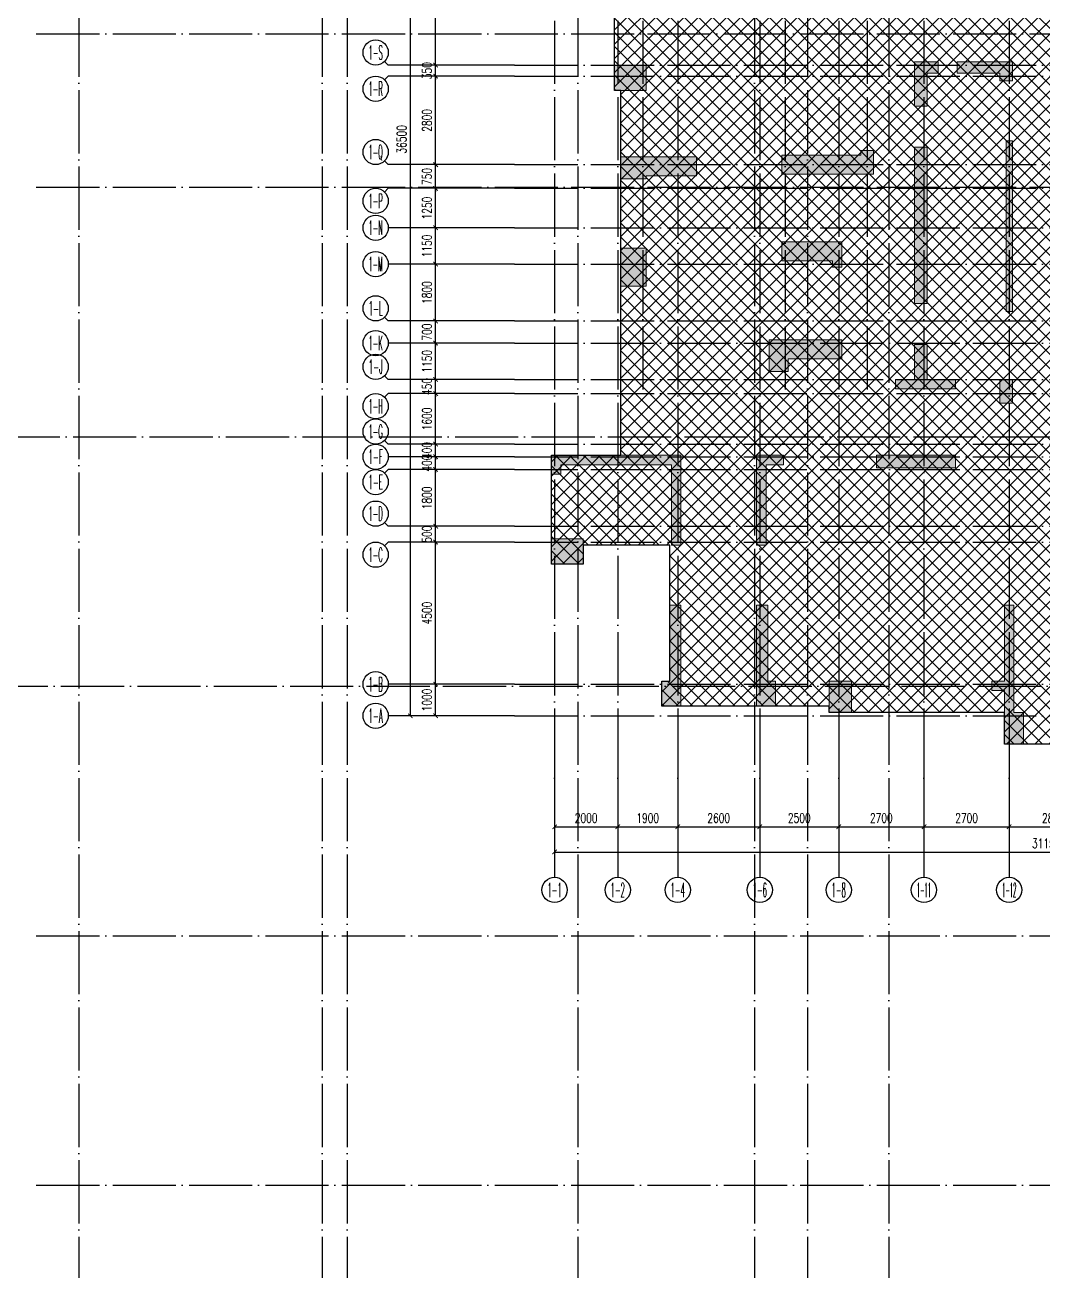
# Model space of a CAD drawing. Header units: millimetres. Extents: x 1089227 to 13101469, y 618865 to 10240562.
# Drawn here: x 1844725 to 1876977, y 4903395 to 4942848 of the extents above; entities that cross this region are included whole.
import ezdxf
from ezdxf.enums import TextEntityAlignment as Align

# ---------------------------------------------------------------- set-up
doc = ezdxf.new("R2010")
doc.units = ezdxf.units.MM
doc.header["$LTSCALE"] = 1000
doc.header["$PDMODE"] = 3
doc.header["$PDSIZE"] = 200
doc.linetypes.add('DOTE', pattern=[2.42, 2, -0.2, 0.02, -0.2])
doc.layers.get('0').update_dxf_attribs({"linetype": 'CONTINUOUS'})
doc.layers.get('Defpoints').update_dxf_attribs({"linetype": 'CONTINUOUS'})
for name, color, linetype in [('AXIS', 3, 'CONTINUOUS'), ('AXIS_TEXT', 7, 'CONTINUOUS'), ('C-H', 8, 'CONTINUOUS'), ('DOTE', 1, 'DOTE'), ('S-EDGE', 210, 'CONTINUOUS')]:
    doc.layers.add(name, color=color, linetype=linetype)
doc.layers.add('S-SLAB-HATCH', color=73, linetype='CONTINUOUS', lineweight=0)
doc.layers.add('S-WALL', color=31, linetype='CONTINUOUS', lineweight=0)
doc.styles.add('_TCH_AXIS', font='COMPLEX', dxfattribs={"bigfont": 'AllInOneBig.shx'})
doc.styles.add('_TCH_DIM_T3', font='SIMPLEX', dxfattribs={"width": 0.705882, "bigfont": 'AllInOneBig.shx'})
doc.styles.add('COMPLEX', font='COMPLEX', dxfattribs={"bigfont": 'AllInOneBig.shx'})
doc.dimstyles.new('_TCH_ARCH&&100', dxfattribs={"dimtxt": 297.5, "dimasz": 100, "dimexe": 250, "dimexo": 300, "dimgap": 126.25, "dimtad": 1, "dimdec": 0, "dimzin": 0, "dimdsep": 46, "dimtxsty": '_TCH_DIM_T3', "dimblk": 'ARCHTICK', "dimcen": 0.09, "dimclrt": 7, "dimazin": 2, "dimtfac": 1, "dimtdec": 0, "dimtix": 1, "dimtmove": 2, "dimatfit": 3, "dimfxl": 0, "dimtolj": 1, "dimtzin": 0, "dimarcsym": 0})

# ---------------------------------------------------------------- blocks, each defined once
blk = doc.blocks.new('_AXISO')
blk.add_circle((0, 0), 0.5)
at = {"layer": 'AXIS_TEXT', "style": 'COMPLEX', "width": 1.041667}
blk.add_attdef('A', text='', height=0.56, dxfattribs=at).set_placement((-0.25, -0.28), (0.25, -0.28), align=Align.FIT)
blk = doc.blocks.new('_ArchTick')
at = {"color": 0, "linetype": 'ByBlock', "const_width": 0.3}
blk.add_lwpolyline([(-0.71, -0.71), (0.71, 0.71)], dxfattribs=at)
blk = doc.blocks.new('*D270')
at = {"layer": 'AXIS', "color": 0, "lineweight": -2, "transparency": 16777216}
for p, q in [((-41501, 132263), (-44751, 132263)), ((-44501, 95763), (-44501, 132263)), ((-41501, 95763), (-44751, 95763))]:
    blk.add_line(p, q, dxfattribs=at)
at = {"layer": 'Defpoints', "color": 0, "transparency": 16777216}
for p in [(-44501, 132263), (-41201, 132263), (-41201, 95763)]:
    blk.add_point(p, dxfattribs=at)
at = {"layer": 'AXIS', "color": 0, "lineweight": -2, "transparency": 16777216, "xscale": 100, "yscale": 100, "zscale": 100}
for p, rotation in [((-44501, 132263), 90), ((-44501, 95763), 270)]:
    blk.add_blockref('_ArchTick', p, dxfattribs=dict(at, rotation=rotation))
at = {"layer": 'AXIS', "color": 7, "transparency": 16777216, "insert": (-44776, 114013), "char_height": 297.5, "attachment_point": 5, "rotation": 90, "style": '_TCH_DIM_T3'}
blk.add_mtext('\\A1;36500', dxfattribs=at)
blk = doc.blocks.new('*D271')
at = {"layer": 'AXIS', "color": 0, "lineweight": -2, "transparency": 16777216}
for p, q in [((-41501, 96763), (-43951, 96763)), ((-43701, 95763), (-43701, 96763)), ((-41501, 95763), (-43951, 95763))]:
    blk.add_line(p, q, dxfattribs=at)
at = {"layer": 'Defpoints', "color": 0, "transparency": 16777216}
for p in [(-43701, 96763), (-41201, 96763), (-41201, 95763)]:
    blk.add_point(p, dxfattribs=at)
at = {"layer": 'AXIS', "color": 0, "lineweight": -2, "transparency": 16777216, "xscale": 100, "yscale": 100, "zscale": 100}
for p, rotation in [((-43701, 96763), 90), ((-43701, 95763), 270)]:
    blk.add_blockref('_ArchTick', p, dxfattribs=dict(at, rotation=rotation))
at = {"layer": 'AXIS', "color": 7, "transparency": 16777216, "insert": (-43976, 96263), "char_height": 297.5, "attachment_point": 5, "rotation": 90, "style": '_TCH_DIM_T3'}
blk.add_mtext('\\A1;1000', dxfattribs=at)
blk = doc.blocks.new('*D272')
at = {"layer": 'AXIS', "color": 0, "lineweight": -2, "transparency": 16777216}
for p, q in [((-41501, 101263), (-43951, 101263)), ((-43701, 96763), (-43701, 101263)), ((-41501, 96763), (-43951, 96763))]:
    blk.add_line(p, q, dxfattribs=at)
at = {"layer": 'Defpoints', "color": 0, "transparency": 16777216}
for p in [(-43701, 101263), (-41201, 101263), (-41201, 96763)]:
    blk.add_point(p, dxfattribs=at)
at = {"layer": 'AXIS', "color": 0, "lineweight": -2, "transparency": 16777216, "xscale": 100, "yscale": 100, "zscale": 100}
for p, rotation in [((-43701, 101263), 90), ((-43701, 96763), 270)]:
    blk.add_blockref('_ArchTick', p, dxfattribs=dict(at, rotation=rotation))
at = {"layer": 'AXIS', "color": 7, "transparency": 16777216, "insert": (-43976, 99013), "char_height": 297.5, "attachment_point": 5, "rotation": 90, "style": '_TCH_DIM_T3'}
blk.add_mtext('\\A1;4500', dxfattribs=at)
blk = doc.blocks.new('*D273')
at = {"layer": 'AXIS', "color": 0, "lineweight": -2, "transparency": 16777216}
for p, q in [((-43701, 101763), (-43701, 101863)), ((-41501, 101763), (-43951, 101763)), ((-43701, 101263), (-43701, 101763)), ((-41501, 101263), (-43951, 101263)), ((-43701, 101263), (-43701, 101163))]:
    blk.add_line(p, q, dxfattribs=at)
at = {"layer": 'Defpoints', "color": 0, "transparency": 16777216}
for p in [(-43701, 101763), (-41201, 101763), (-41201, 101263)]:
    blk.add_point(p, dxfattribs=at)
at = {"layer": 'AXIS', "color": 0, "lineweight": -2, "transparency": 16777216, "xscale": 100, "yscale": 100, "zscale": 100}
for p, rotation in [((-43701, 101763), 270), ((-43701, 101263), 90)]:
    blk.add_blockref('_ArchTick', p, dxfattribs=dict(at, rotation=rotation))
at = {"layer": 'AXIS', "color": 7, "transparency": 16777216, "insert": (-43976, 101513), "char_height": 297.5, "attachment_point": 5, "rotation": 90, "style": '_TCH_DIM_T3'}
blk.add_mtext('\\A1;500', dxfattribs=at)
blk = doc.blocks.new('*D274')
at = {"layer": 'AXIS', "color": 0, "lineweight": -2, "transparency": 16777216}
for p, q in [((-41501, 103563), (-43951, 103563)), ((-43701, 101763), (-43701, 103563)), ((-41501, 101763), (-43951, 101763))]:
    blk.add_line(p, q, dxfattribs=at)
at = {"layer": 'Defpoints', "color": 0, "transparency": 16777216}
for p in [(-43701, 103563), (-41201, 103563), (-41201, 101763)]:
    blk.add_point(p, dxfattribs=at)
at = {"layer": 'AXIS', "color": 0, "lineweight": -2, "transparency": 16777216, "xscale": 100, "yscale": 100, "zscale": 100}
for p, rotation in [((-43701, 103563), 90), ((-43701, 101763), 270)]:
    blk.add_blockref('_ArchTick', p, dxfattribs=dict(at, rotation=rotation))
at = {"layer": 'AXIS', "color": 7, "transparency": 16777216, "insert": (-43976, 102663), "char_height": 297.5, "attachment_point": 5, "rotation": 90, "style": '_TCH_DIM_T3'}
blk.add_mtext('\\A1;1800', dxfattribs=at)
blk = doc.blocks.new('*D275')
at = {"layer": 'AXIS', "color": 0, "lineweight": -2, "transparency": 16777216}
for p, q in [((-41501, 103963), (-43951, 103963)), ((-43701, 103963), (-43701, 104063)), ((-43701, 103563), (-43701, 103963)), ((-41501, 103563), (-43951, 103563)), ((-43701, 103563), (-43701, 103463))]:
    blk.add_line(p, q, dxfattribs=at)
at = {"layer": 'Defpoints', "color": 0, "transparency": 16777216}
for p in [(-43701, 103963), (-41201, 103963), (-41201, 103563)]:
    blk.add_point(p, dxfattribs=at)
at = {"layer": 'AXIS', "color": 0, "lineweight": -2, "transparency": 16777216, "xscale": 100, "yscale": 100, "zscale": 100}
for p, rotation in [((-43701, 103963), 270), ((-43701, 103563), 90)]:
    blk.add_blockref('_ArchTick', p, dxfattribs=dict(at, rotation=rotation))
at = {"layer": 'AXIS', "color": 7, "transparency": 16777216, "insert": (-43976, 103763), "char_height": 297.5, "attachment_point": 5, "rotation": 90, "style": '_TCH_DIM_T3'}
blk.add_mtext('\\A1;400', dxfattribs=at)
blk = doc.blocks.new('*D276')
at = {"layer": 'AXIS', "color": 0, "lineweight": -2, "transparency": 16777216}
for p, q in [((-41501, 104363), (-43951, 104363)), ((-43701, 104363), (-43701, 104463)), ((-43701, 103963), (-43701, 104363)), ((-41501, 103963), (-43951, 103963)), ((-43701, 103963), (-43701, 103863))]:
    blk.add_line(p, q, dxfattribs=at)
at = {"layer": 'Defpoints', "color": 0, "transparency": 16777216}
for p in [(-43701, 104363), (-41201, 104363), (-41201, 103963)]:
    blk.add_point(p, dxfattribs=at)
at = {"layer": 'AXIS', "color": 0, "lineweight": -2, "transparency": 16777216, "xscale": 100, "yscale": 100, "zscale": 100}
for p, rotation in [((-43701, 104363), 270), ((-43701, 103963), 90)]:
    blk.add_blockref('_ArchTick', p, dxfattribs=dict(at, rotation=rotation))
at = {"layer": 'AXIS', "color": 7, "transparency": 16777216, "insert": (-43976, 104163), "char_height": 297.5, "attachment_point": 5, "rotation": 90, "style": '_TCH_DIM_T3'}
blk.add_mtext('\\A1;400', dxfattribs=at)
blk = doc.blocks.new('*D277')
at = {"layer": 'AXIS', "color": 0, "lineweight": -2, "transparency": 16777216}
for p, q in [((-41501, 105963), (-43951, 105963)), ((-43701, 104363), (-43701, 105963)), ((-41501, 104363), (-43951, 104363))]:
    blk.add_line(p, q, dxfattribs=at)
at = {"layer": 'Defpoints', "color": 0, "transparency": 16777216}
for p in [(-43701, 105963), (-41201, 105963), (-41201, 104363)]:
    blk.add_point(p, dxfattribs=at)
at = {"layer": 'AXIS', "color": 0, "lineweight": -2, "transparency": 16777216, "xscale": 100, "yscale": 100, "zscale": 100}
for p, rotation in [((-43701, 105963), 90), ((-43701, 104363), 270)]:
    blk.add_blockref('_ArchTick', p, dxfattribs=dict(at, rotation=rotation))
at = {"layer": 'AXIS', "color": 7, "transparency": 16777216, "insert": (-43976, 105163), "char_height": 297.5, "attachment_point": 5, "rotation": 90, "style": '_TCH_DIM_T3'}
blk.add_mtext('\\A1;1600', dxfattribs=at)
blk = doc.blocks.new('*D278')
at = {"layer": 'AXIS', "color": 0, "lineweight": -2, "transparency": 16777216}
for p, q in [((-41501, 106413), (-43951, 106413)), ((-43701, 106413), (-43701, 106513)), ((-43701, 105963), (-43701, 106413)), ((-41501, 105963), (-43951, 105963)), ((-43701, 105963), (-43701, 105863))]:
    blk.add_line(p, q, dxfattribs=at)
at = {"layer": 'Defpoints', "color": 0, "transparency": 16777216}
for p in [(-43701, 106413), (-41201, 106413), (-41201, 105963)]:
    blk.add_point(p, dxfattribs=at)
at = {"layer": 'AXIS', "color": 0, "lineweight": -2, "transparency": 16777216, "xscale": 100, "yscale": 100, "zscale": 100}
for p, rotation in [((-43701, 106413), 270), ((-43701, 105963), 90)]:
    blk.add_blockref('_ArchTick', p, dxfattribs=dict(at, rotation=rotation))
at = {"layer": 'AXIS', "color": 7, "transparency": 16777216, "insert": (-43976, 106188), "char_height": 297.5, "attachment_point": 5, "rotation": 90, "style": '_TCH_DIM_T3'}
blk.add_mtext('\\A1;450', dxfattribs=at)
blk = doc.blocks.new('*D279')
at = {"layer": 'AXIS', "color": 0, "lineweight": -2, "transparency": 16777216}
for p, q in [((-41501, 107563), (-43951, 107563)), ((-43701, 106413), (-43701, 107563)), ((-41501, 106413), (-43951, 106413))]:
    blk.add_line(p, q, dxfattribs=at)
at = {"layer": 'Defpoints', "color": 0, "transparency": 16777216}
for p in [(-43701, 107563), (-41201, 107563), (-41201, 106413)]:
    blk.add_point(p, dxfattribs=at)
at = {"layer": 'AXIS', "color": 0, "lineweight": -2, "transparency": 16777216, "xscale": 100, "yscale": 100, "zscale": 100}
for p, rotation in [((-43701, 107563), 90), ((-43701, 106413), 270)]:
    blk.add_blockref('_ArchTick', p, dxfattribs=dict(at, rotation=rotation))
at = {"layer": 'AXIS', "color": 7, "transparency": 16777216, "insert": (-43976, 106988), "char_height": 297.5, "attachment_point": 5, "rotation": 90, "style": '_TCH_DIM_T3'}
blk.add_mtext('\\A1;1150', dxfattribs=at)
blk = doc.blocks.new('*D280')
at = {"layer": 'AXIS', "color": 0, "lineweight": -2, "transparency": 16777216}
for p, q in [((-41501, 108263), (-43951, 108263)), ((-43701, 108263), (-43701, 108363)), ((-43701, 107563), (-43701, 108263)), ((-41501, 107563), (-43951, 107563)), ((-43701, 107563), (-43701, 107463))]:
    blk.add_line(p, q, dxfattribs=at)
at = {"layer": 'Defpoints', "color": 0, "transparency": 16777216}
for p in [(-43701, 108263), (-41201, 108263), (-41201, 107563)]:
    blk.add_point(p, dxfattribs=at)
at = {"layer": 'AXIS', "color": 0, "lineweight": -2, "transparency": 16777216, "xscale": 100, "yscale": 100, "zscale": 100}
for p, rotation in [((-43701, 108263), 270), ((-43701, 107563), 90)]:
    blk.add_blockref('_ArchTick', p, dxfattribs=dict(at, rotation=rotation))
at = {"layer": 'AXIS', "color": 7, "transparency": 16777216, "insert": (-43976, 107913), "char_height": 297.5, "attachment_point": 5, "rotation": 90, "style": '_TCH_DIM_T3'}
blk.add_mtext('\\A1;700', dxfattribs=at)
blk = doc.blocks.new('*D281')
at = {"layer": 'AXIS', "color": 0, "lineweight": -2, "transparency": 16777216}
for p, q in [((-41501, 110063), (-43951, 110063)), ((-43701, 108263), (-43701, 110063)), ((-41501, 108263), (-43951, 108263))]:
    blk.add_line(p, q, dxfattribs=at)
at = {"layer": 'Defpoints', "color": 0, "transparency": 16777216}
for p in [(-43701, 110063), (-41201, 110063), (-41201, 108263)]:
    blk.add_point(p, dxfattribs=at)
at = {"layer": 'AXIS', "color": 0, "lineweight": -2, "transparency": 16777216, "xscale": 100, "yscale": 100, "zscale": 100}
for p, rotation in [((-43701, 110063), 90), ((-43701, 108263), 270)]:
    blk.add_blockref('_ArchTick', p, dxfattribs=dict(at, rotation=rotation))
at = {"layer": 'AXIS', "color": 7, "transparency": 16777216, "insert": (-43976, 109163), "char_height": 297.5, "attachment_point": 5, "rotation": 90, "style": '_TCH_DIM_T3'}
blk.add_mtext('\\A1;1800', dxfattribs=at)
blk = doc.blocks.new('*D282')
at = {"layer": 'AXIS', "color": 0, "lineweight": -2, "transparency": 16777216}
for p, q in [((-41501, 111213), (-43951, 111213)), ((-43701, 110063), (-43701, 111213)), ((-41501, 110063), (-43951, 110063))]:
    blk.add_line(p, q, dxfattribs=at)
at = {"layer": 'Defpoints', "color": 0, "transparency": 16777216}
for p in [(-43701, 111213), (-41201, 111213), (-41201, 110063)]:
    blk.add_point(p, dxfattribs=at)
at = {"layer": 'AXIS', "color": 0, "lineweight": -2, "transparency": 16777216, "xscale": 100, "yscale": 100, "zscale": 100}
for p, rotation in [((-43701, 111213), 90), ((-43701, 110063), 270)]:
    blk.add_blockref('_ArchTick', p, dxfattribs=dict(at, rotation=rotation))
at = {"layer": 'AXIS', "color": 7, "transparency": 16777216, "insert": (-43976, 110638), "char_height": 297.5, "attachment_point": 5, "rotation": 90, "style": '_TCH_DIM_T3'}
blk.add_mtext('\\A1;1150', dxfattribs=at)
blk = doc.blocks.new('*D283')
at = {"layer": 'AXIS', "color": 0, "lineweight": -2, "transparency": 16777216}
for p, q in [((-41501, 112463), (-43951, 112463)), ((-43701, 111213), (-43701, 112463)), ((-41501, 111213), (-43951, 111213))]:
    blk.add_line(p, q, dxfattribs=at)
at = {"layer": 'Defpoints', "color": 0, "transparency": 16777216}
for p in [(-43701, 112463), (-41201, 112463), (-41201, 111213)]:
    blk.add_point(p, dxfattribs=at)
at = {"layer": 'AXIS', "color": 0, "lineweight": -2, "transparency": 16777216, "xscale": 100, "yscale": 100, "zscale": 100}
for p, rotation in [((-43701, 112463), 90), ((-43701, 111213), 270)]:
    blk.add_blockref('_ArchTick', p, dxfattribs=dict(at, rotation=rotation))
at = {"layer": 'AXIS', "color": 7, "transparency": 16777216, "insert": (-43976, 111838), "char_height": 297.5, "attachment_point": 5, "rotation": 90, "style": '_TCH_DIM_T3'}
blk.add_mtext('\\A1;1250', dxfattribs=at)
blk = doc.blocks.new('*D284')
at = {"layer": 'AXIS', "color": 0, "lineweight": -2, "transparency": 16777216}
for p, q in [((-43701, 113213), (-43701, 113313)), ((-41501, 113213), (-43951, 113213)), ((-43701, 112463), (-43701, 113213)), ((-41501, 112463), (-43951, 112463)), ((-43701, 112463), (-43701, 112363))]:
    blk.add_line(p, q, dxfattribs=at)
at = {"layer": 'Defpoints', "color": 0, "transparency": 16777216}
for p in [(-43701, 113213), (-41201, 113213), (-41201, 112463)]:
    blk.add_point(p, dxfattribs=at)
at = {"layer": 'AXIS', "color": 0, "lineweight": -2, "transparency": 16777216, "xscale": 100, "yscale": 100, "zscale": 100}
for p, rotation in [((-43701, 113213), 270), ((-43701, 112463), 90)]:
    blk.add_blockref('_ArchTick', p, dxfattribs=dict(at, rotation=rotation))
at = {"layer": 'AXIS', "color": 7, "transparency": 16777216, "insert": (-43976, 112838), "char_height": 297.5, "attachment_point": 5, "rotation": 90, "style": '_TCH_DIM_T3'}
blk.add_mtext('\\A1;750', dxfattribs=at)
blk = doc.blocks.new('*D285')
at = {"layer": 'AXIS', "color": 0, "lineweight": -2, "transparency": 16777216}
for p, q in [((-41501, 116013), (-43951, 116013)), ((-43701, 113213), (-43701, 116013)), ((-41501, 113213), (-43951, 113213))]:
    blk.add_line(p, q, dxfattribs=at)
at = {"layer": 'Defpoints', "color": 0, "transparency": 16777216}
for p in [(-43701, 116013), (-41201, 116013), (-41201, 113213)]:
    blk.add_point(p, dxfattribs=at)
at = {"layer": 'AXIS', "color": 0, "lineweight": -2, "transparency": 16777216, "xscale": 100, "yscale": 100, "zscale": 100}
for p, rotation in [((-43701, 116013), 90), ((-43701, 113213), 270)]:
    blk.add_blockref('_ArchTick', p, dxfattribs=dict(at, rotation=rotation))
at = {"layer": 'AXIS', "color": 7, "transparency": 16777216, "insert": (-43976, 114613), "char_height": 297.5, "attachment_point": 5, "rotation": 90, "style": '_TCH_DIM_T3'}
blk.add_mtext('\\A1;2800', dxfattribs=at)
blk = doc.blocks.new('*D286')
at = {"layer": 'AXIS', "color": 0, "lineweight": -2, "transparency": 16777216}
for p, q in [((-43701, 116363), (-43701, 116463)), ((-41501, 116363), (-43951, 116363)), ((-41501, 116013), (-43951, 116013)), ((-43701, 116013), (-43701, 116363)), ((-43701, 116013), (-43701, 115913))]:
    blk.add_line(p, q, dxfattribs=at)
at = {"layer": 'Defpoints', "color": 0, "transparency": 16777216}
for p in [(-43701, 116363), (-41201, 116363), (-41201, 116013)]:
    blk.add_point(p, dxfattribs=at)
at = {"layer": 'AXIS', "color": 0, "lineweight": -2, "transparency": 16777216, "xscale": 100, "yscale": 100, "zscale": 100}
for p, rotation in [((-43701, 116363), 270), ((-43701, 116013), 90)]:
    blk.add_blockref('_ArchTick', p, dxfattribs=dict(at, rotation=rotation))
at = {"layer": 'AXIS', "color": 7, "transparency": 16777216, "insert": (-43976, 116188), "char_height": 297.5, "attachment_point": 5, "rotation": 90, "style": '_TCH_DIM_T3'}
blk.add_mtext('\\A1;350', dxfattribs=at)
blk = doc.blocks.new('*D287')
at = {"layer": 'AXIS', "color": 0, "lineweight": -2, "transparency": 16777216}
for p, q in [((-41501, 120163), (-43951, 120163)), ((-43701, 116363), (-43701, 120163)), ((-41501, 116363), (-43951, 116363))]:
    blk.add_line(p, q, dxfattribs=at)
at = {"layer": 'Defpoints', "color": 0, "transparency": 16777216}
for p in [(-43701, 120163), (-41201, 120163), (-41201, 116363)]:
    blk.add_point(p, dxfattribs=at)
at = {"layer": 'AXIS', "color": 0, "lineweight": -2, "transparency": 16777216, "xscale": 100, "yscale": 100, "zscale": 100}
for p, rotation in [((-43701, 120163), 90), ((-43701, 116363), 270)]:
    blk.add_blockref('_ArchTick', p, dxfattribs=dict(at, rotation=rotation))
at = {"layer": 'AXIS', "color": 7, "transparency": 16777216, "insert": (-43976, 118263), "char_height": 297.5, "attachment_point": 5, "rotation": 90, "style": '_TCH_DIM_T3'}
blk.add_mtext('\\A1;3800', dxfattribs=at)
blk = doc.blocks.new('*D339')
at = {"layer": 'AXIS', "color": 0, "lineweight": -2, "transparency": 16777216}
for p, q in [((-39933, 94450), (-39933, 91200)), ((-8783, 94450), (-8783, 91200)), ((-39933, 91450), (-8783, 91450))]:
    blk.add_line(p, q, dxfattribs=at)
at = {"layer": 'Defpoints', "color": 0, "transparency": 16777216}
for p in [(-39933, 94750), (-8783, 94750), (-8783, 91450)]:
    blk.add_point(p, dxfattribs=at)
at = {"layer": 'AXIS', "color": 0, "lineweight": -2, "transparency": 16777216, "xscale": 100, "yscale": 100, "zscale": 100, "rotation": 180}
blk.add_blockref('_ArchTick', (-39933, 91450), dxfattribs=at)
at = {"layer": 'AXIS', "color": 0, "lineweight": -2, "transparency": 16777216, "xscale": 100, "yscale": 100, "zscale": 100}
blk.add_blockref('_ArchTick', (-8783, 91450), dxfattribs=at)
at = {"layer": 'AXIS', "color": 7, "transparency": 16777216, "insert": (-24358, 91725), "char_height": 297.5, "attachment_point": 5, "style": '_TCH_DIM_T3'}
blk.add_mtext('\\A1;31150', dxfattribs=at)
blk = doc.blocks.new('*D340')
at = {"layer": 'AXIS', "color": 0, "lineweight": -2, "transparency": 16777216}
for p, q in [((-39933, 94450), (-39933, 92000)), ((-37933, 94450), (-37933, 92000)), ((-39933, 92250), (-37933, 92250))]:
    blk.add_line(p, q, dxfattribs=at)
at = {"layer": 'Defpoints', "color": 0, "transparency": 16777216}
for p in [(-39933, 94750), (-37933, 94750), (-37933, 92250)]:
    blk.add_point(p, dxfattribs=at)
at = {"layer": 'AXIS', "color": 0, "lineweight": -2, "transparency": 16777216, "xscale": 100, "yscale": 100, "zscale": 100, "rotation": 180}
blk.add_blockref('_ArchTick', (-39933, 92250), dxfattribs=at)
at = {"layer": 'AXIS', "color": 0, "lineweight": -2, "transparency": 16777216, "xscale": 100, "yscale": 100, "zscale": 100}
blk.add_blockref('_ArchTick', (-37933, 92250), dxfattribs=at)
at = {"layer": 'AXIS', "color": 7, "transparency": 16777216, "insert": (-38933, 92525), "char_height": 297.5, "attachment_point": 5, "style": '_TCH_DIM_T3'}
blk.add_mtext('\\A1;2000', dxfattribs=at)
blk = doc.blocks.new('*D341')
at = {"layer": 'AXIS', "color": 0, "lineweight": -2, "transparency": 16777216}
for p, q in [((-37933, 94450), (-37933, 92000)), ((-36033, 94450), (-36033, 92000)), ((-37933, 92250), (-36033, 92250))]:
    blk.add_line(p, q, dxfattribs=at)
at = {"layer": 'Defpoints', "color": 0, "transparency": 16777216}
for p in [(-37933, 94750), (-36033, 94750), (-36033, 92250)]:
    blk.add_point(p, dxfattribs=at)
at = {"layer": 'AXIS', "color": 0, "lineweight": -2, "transparency": 16777216, "xscale": 100, "yscale": 100, "zscale": 100, "rotation": 180}
blk.add_blockref('_ArchTick', (-37933, 92250), dxfattribs=at)
at = {"layer": 'AXIS', "color": 0, "lineweight": -2, "transparency": 16777216, "xscale": 100, "yscale": 100, "zscale": 100}
blk.add_blockref('_ArchTick', (-36033, 92250), dxfattribs=at)
at = {"layer": 'AXIS', "color": 7, "transparency": 16777216, "insert": (-36983, 92525), "char_height": 297.5, "attachment_point": 5, "style": '_TCH_DIM_T3'}
blk.add_mtext('\\A1;1900', dxfattribs=at)
blk = doc.blocks.new('*D342')
at = {"layer": 'AXIS', "color": 0, "lineweight": -2, "transparency": 16777216}
for p, q in [((-36033, 94450), (-36033, 92000)), ((-33433, 94450), (-33433, 92000)), ((-36033, 92250), (-33433, 92250))]:
    blk.add_line(p, q, dxfattribs=at)
at = {"layer": 'Defpoints', "color": 0, "transparency": 16777216}
for p in [(-36033, 94750), (-33433, 94750), (-33433, 92250)]:
    blk.add_point(p, dxfattribs=at)
at = {"layer": 'AXIS', "color": 0, "lineweight": -2, "transparency": 16777216, "xscale": 100, "yscale": 100, "zscale": 100, "rotation": 180}
blk.add_blockref('_ArchTick', (-36033, 92250), dxfattribs=at)
at = {"layer": 'AXIS', "color": 0, "lineweight": -2, "transparency": 16777216, "xscale": 100, "yscale": 100, "zscale": 100}
blk.add_blockref('_ArchTick', (-33433, 92250), dxfattribs=at)
at = {"layer": 'AXIS', "color": 7, "transparency": 16777216, "insert": (-34733, 92525), "char_height": 297.5, "attachment_point": 5, "style": '_TCH_DIM_T3'}
blk.add_mtext('\\A1;2600', dxfattribs=at)
blk = doc.blocks.new('*D343')
at = {"layer": 'AXIS', "color": 0, "lineweight": -2, "transparency": 16777216}
for p, q in [((-33433, 94450), (-33433, 92000)), ((-30933, 94450), (-30933, 92000)), ((-33433, 92250), (-30933, 92250))]:
    blk.add_line(p, q, dxfattribs=at)
at = {"layer": 'Defpoints', "color": 0, "transparency": 16777216}
for p in [(-33433, 94750), (-30933, 94750), (-30933, 92250)]:
    blk.add_point(p, dxfattribs=at)
at = {"layer": 'AXIS', "color": 0, "lineweight": -2, "transparency": 16777216, "xscale": 100, "yscale": 100, "zscale": 100, "rotation": 180}
blk.add_blockref('_ArchTick', (-33433, 92250), dxfattribs=at)
at = {"layer": 'AXIS', "color": 0, "lineweight": -2, "transparency": 16777216, "xscale": 100, "yscale": 100, "zscale": 100}
blk.add_blockref('_ArchTick', (-30933, 92250), dxfattribs=at)
at = {"layer": 'AXIS', "color": 7, "transparency": 16777216, "insert": (-32183, 92525), "char_height": 297.5, "attachment_point": 5, "style": '_TCH_DIM_T3'}
blk.add_mtext('\\A1;2500', dxfattribs=at)
blk = doc.blocks.new('*D344')
at = {"layer": 'AXIS', "color": 0, "lineweight": -2, "transparency": 16777216}
for p, q in [((-30933, 94450), (-30933, 92000)), ((-28233, 94450), (-28233, 92000)), ((-30933, 92250), (-28233, 92250))]:
    blk.add_line(p, q, dxfattribs=at)
at = {"layer": 'Defpoints', "color": 0, "transparency": 16777216}
for p in [(-30933, 94750), (-28233, 94750), (-28233, 92250)]:
    blk.add_point(p, dxfattribs=at)
at = {"layer": 'AXIS', "color": 0, "lineweight": -2, "transparency": 16777216, "xscale": 100, "yscale": 100, "zscale": 100, "rotation": 180}
blk.add_blockref('_ArchTick', (-30933, 92250), dxfattribs=at)
at = {"layer": 'AXIS', "color": 0, "lineweight": -2, "transparency": 16777216, "xscale": 100, "yscale": 100, "zscale": 100}
blk.add_blockref('_ArchTick', (-28233, 92250), dxfattribs=at)
at = {"layer": 'AXIS', "color": 7, "transparency": 16777216, "insert": (-29583, 92525), "char_height": 297.5, "attachment_point": 5, "style": '_TCH_DIM_T3'}
blk.add_mtext('\\A1;2700', dxfattribs=at)
blk = doc.blocks.new('*D345')
at = {"layer": 'AXIS', "color": 0, "lineweight": -2, "transparency": 16777216}
for p, q in [((-28233, 94450), (-28233, 92000)), ((-25533, 94450), (-25533, 92000)), ((-28233, 92250), (-25533, 92250))]:
    blk.add_line(p, q, dxfattribs=at)
at = {"layer": 'Defpoints', "color": 0, "transparency": 16777216}
for p in [(-28233, 94750), (-25533, 94750), (-25533, 92250)]:
    blk.add_point(p, dxfattribs=at)
at = {"layer": 'AXIS', "color": 0, "lineweight": -2, "transparency": 16777216, "xscale": 100, "yscale": 100, "zscale": 100, "rotation": 180}
blk.add_blockref('_ArchTick', (-28233, 92250), dxfattribs=at)
at = {"layer": 'AXIS', "color": 0, "lineweight": -2, "transparency": 16777216, "xscale": 100, "yscale": 100, "zscale": 100}
blk.add_blockref('_ArchTick', (-25533, 92250), dxfattribs=at)
at = {"layer": 'AXIS', "color": 7, "transparency": 16777216, "insert": (-26883, 92525), "char_height": 297.5, "attachment_point": 5, "style": '_TCH_DIM_T3'}
blk.add_mtext('\\A1;2700', dxfattribs=at)
blk = doc.blocks.new('*D346')
at = {"layer": 'AXIS', "color": 0, "lineweight": -2, "transparency": 16777216}
for p, q in [((-25533, 94450), (-25533, 92000)), ((-22733, 94450), (-22733, 92000)), ((-25533, 92250), (-22733, 92250))]:
    blk.add_line(p, q, dxfattribs=at)
at = {"layer": 'Defpoints', "color": 0, "transparency": 16777216}
for p in [(-25533, 94750), (-22733, 94750), (-22733, 92250)]:
    blk.add_point(p, dxfattribs=at)
at = {"layer": 'AXIS', "color": 0, "lineweight": -2, "transparency": 16777216, "xscale": 100, "yscale": 100, "zscale": 100, "rotation": 180}
blk.add_blockref('_ArchTick', (-25533, 92250), dxfattribs=at)
at = {"layer": 'AXIS', "color": 0, "lineweight": -2, "transparency": 16777216, "xscale": 100, "yscale": 100, "zscale": 100}
blk.add_blockref('_ArchTick', (-22733, 92250), dxfattribs=at)
at = {"layer": 'AXIS', "color": 7, "transparency": 16777216, "insert": (-24133, 92525), "char_height": 297.5, "attachment_point": 5, "style": '_TCH_DIM_T3'}
blk.add_mtext('\\A1;2800', dxfattribs=at)
blk = doc.blocks.new('裙房轴网260428')
at = {"layer": 'DOTE', "color": 16, "linetype": 'DOTE'}
for p, q in [((-55000, 137349.7), (-55000, -1000)), ((-47300, 137349.7), (-47300, 23149.3)), ((-46500, 137349.7), (-46500, 62489.9)), ((-39200, 137349.7), (-39200, 23149.3)), ((-33600, 137349.7), (-33600, 23149.3)), ((-31925, 137349.7), (-31925, 23149.3)), ((-29350, 137349.7), (-29350, 55096.7)), ((-56350, 117350), (5500.5, 117350)), ((-56350, 112500), (5617.9, 112500)), ((-64861.9, 104600), (-1866, 104600)), ((-72509.1, 96700), (-1866, 96700)), ((-56350, 88800), (-1866, 88800)), ((-56350, 80900), (-1866, 80900))]:
    blk.add_line(p, q, dxfattribs=at)
blk = doc.blocks.new('A$C6E8A2456')
at = {"layer": 'S-SLAB-HATCH'}
h = blk.add_hatch(dxfattribs=at)
h.set_pattern_fill('ANSI37', color=251, scale=200)
h.set_pattern_definition([(45, (-2451873.96, 1550581.15), (-224.506403, 224.506403), []), (135, (-2451873.96, 1550581.15), (-224.506403, -224.506403), [])])
h.paths.add_polyline_path([(157790, 114231), (157790, 110331), (161090, 110331), (161090, 108031), (161290, 108031), (161290, 107331), (161090, 107331), (161090, 101831), (161290, 101831), (161290, 101131), (160491, 101131), (160491, 97531), (160691, 97531), (160691, 96831), (160491, 96831), (160491, 92680), (160491, 91880), (160491, 89431), (160691, 89431), (160691, 88831), (160491, 88831), (160491, 84731), (163440, 84731), (163440, 81931), (162440, 81931), (162440, 82731), (159540, 82731), (159540, 77631), (155390, 77631), (155390, 77431), (154790, 77431), (154790, 77631), (149690, 77631), (149690, 75931), (146441, 75931), (146441, 76931), (141590, 76931), (141590, 76931), (140890, 76931), (140890, 77131), (135590, 77131), (135590, 77931), (135840, 77931), (135840, 82231), (133090, 82231), (133090, 81631), (132090, 81631), (132090, 85081), (134290, 85081), (134290, 96631), (134090, 96631), (134090, 100431), (133440, 100431), (133440, 102131), (134090, 102131), (134090, 107931), (134290, 107931), (134290, 110531), (137590, 110531), (137590, 114231), (138390, 114231), (138390, 113681), (141690, 113681), (141690, 113831), (142190, 113831), (142190, 113681), (153190, 113681), (153190, 113831), (153690, 113831), (153690, 113531), (156990, 113531), (156990, 114231)])
at = {"layer": 'S-EDGE'}
blk.add_lwpolyline([(149690, 75931), (146441, 75931), (146441, 76931), (141590, 76931), (141590, 76931), (140890, 76931), (140890, 77131), (135590, 77131), (135590, 77931), (135840, 77931), (135840, 82231), (133090, 82231), (133090, 81631), (132090, 81631), (132090, 85081), (134290, 85081), (134290, 96631), (134090, 96631), (134090, 100431)], dxfattribs=at)
blk = doc.blocks.new('QZ-TL-0808')
at = {"layer": 'C-H'}
for points in [[(1900, 20600), (2900, 20600), (2900, 19800), (1900, 19800)], [(11400, 19300), (11400, 20700), (12150, 20700), (12150, 20350), (11800, 20350), (11800, 19300)], [(12750, 20700), (14500, 20700), (14500, 20100), (14100, 20100), (14100, 20350), (12750, 20350)], [(14300, 18200), (14500, 18200), (14500, 12800), (14300, 12800)], [(10100, 17900), (9700, 17900), (9700, 17750), (7200, 17750), (7200, 17149), (10100, 17150)], [(11400, 18000), (11800, 18000), (11800, 13050), (11400, 13050)], [(2100, 17000), (2100, 17700), (4500, 17700), (4500, 17100), (2900, 17100), (2900, 17000)], [(7200, 15000), (9100, 15000), (9100, 14200), (8800, 14200), (8800, 14400), (7200, 14400)], [(2100, 14800), (2900, 14800), (2900, 13600), (2100, 13600)], [(6800, 10900), (6800, 11900), (9100, 11900), (9100, 11300), (7400, 11300), (7400, 10900)], [(10800, 10350), (10800, 10650), (11400, 10650), (11400, 11750), (11804, 11750), (11800, 10650), (12700, 10650), (12700, 10350)], [(14100, 10650), (14500, 10650), (14500, 9900), (14100, 9900)], [(-100, 7650), (-100, 8250), (4000, 8250), (4000, 5400), (3700, 5400), (3700, 7950), (200, 7950), (200, 7650)], [(6400, 5400), (6400, 8250), (7250, 8250), (7250, 7950), (6700, 7950), (6700, 5400)], [(10200, 8250), (12700, 8250), (12700, 7850), (10200, 7850)], [(-100, 5600), (900, 5600), (900, 4800), (-100, 4800)], [(3400, 300), (3400, 1100), (3650, 1100), (3650, 3500), (4000, 3500), (4000, 300)], [(6400, 300), (6400, 3500), (6750, 3500), (6750, 1100), (7000, 1100), (7000, 300)], [(14250, -900), (14850, -900), (14850, 100), (14550, 100), (14550, 3498), (14250, 3498), (14250, 1100), (13850, 1100), (13850, 800), (14250, 800)], [(8700, 1100), (9400, 1100), (9400, 100), (8700, 100)]]:
    blk.add_hatch(color=256, dxfattribs=at).paths.add_polyline_path(points)
at = {"layer": 'S-WALL'}
for points in [[(1900, 20600), (2900, 20600), (2900, 19800), (1900, 19800)], [(14300, 18200), (14500, 18200), (14500, 12800), (14300, 12800)], [(11400, 18000), (11800, 18000), (11800, 13050), (11400, 13050)], [(2100, 14800), (2900, 14800), (2900, 13600), (2100, 13600)], [(14100, 10650), (14500, 10650), (14500, 9900), (14100, 9900)], [(10200, 8250), (12700, 8250), (12700, 7850), (10200, 7850)], [(-100, 5600), (900, 5600), (900, 4800), (-100, 4800)], [(8700, 1100), (9400, 1100), (9400, 100), (8700, 100)]]:
    blk.add_lwpolyline(points, close=True, dxfattribs=at)
for points in [[(11400, 19300), (11400, 20700), (12150, 20700), (12150, 20350), (11800, 20350), (11800, 19300), (11400, 19300)], [(12750, 20700), (14500, 20700), (14500, 20100), (14100, 20100), (14100, 20350), (12750, 20350), (12750, 20700)], [(7200, 17150), (7200, 17750), (9700, 17750), (9700, 17900), (10100, 17900), (10100, 17150), (7200, 17149)], [(2100, 17000), (2100, 17700), (4500, 17700), (4500, 17100), (2900, 17100), (2900, 17000), (2100, 17000)], [(7200, 15000), (9100, 15000), (9100, 14200), (8800, 14200), (8800, 14400), (7200, 14400), (7200, 15000)], [(6800, 10900), (6800, 11900), (9100, 11900), (9100, 11300), (7400, 11300), (7400, 10900), (6800, 10900)], [(10800, 10350), (10800, 10650), (11400, 10650), (11400, 11750), (11804, 11750), (11800, 10650), (12700, 10650), (12700, 10350), (10800, 10350)], [(-100, 7650), (-100, 8250), (4000, 8250), (4000, 5400), (3700, 5400), (3700, 7950), (200, 7950), (200, 7650), (-100, 7650)], [(6400, 5400), (6400, 8250), (7250, 8250), (7250, 7950), (6700, 7950), (6700, 5400), (6400, 5400)], [(3400, 300), (3400, 1100), (3650, 1100), (3650, 3500), (4000, 3500), (4000, 300), (3400, 300)], [(6400, 300), (6400, 3500), (6750, 3500), (6750, 1100), (7000, 1100), (7000, 300), (6400, 300)], [(14250, -900), (14850, -900), (14850, 100), (14550, 100), (14550, 3498), (14250, 3498), (14250, 1100), (13850, 1100), (13850, 800), (14250, 800), (14250, -900)]]:
    blk.add_lwpolyline(points, dxfattribs=at)
blk = doc.blocks.new('塔楼轴网260428')
at = {"layer": 'AXIS'}
for p, q in [((-45317.9, 116480.6), (-45200.7, 116363.5)), ((-45317.9, 115896.3), (-45200.7, 116013.5)), ((-41200.7, 116363.5), (-45200.7, 116363.5)), ((-41200.7, 116013.5), (-45200.7, 116013.5)), ((-45317.9, 113330.6), (-45200.7, 113213.5)), ((-41200.7, 113213.5), (-45200.7, 113213.5)), ((-45317.9, 112346.3), (-45200.7, 112463.5)), ((-41200.7, 112463.5), (-45200.7, 112463.5)), ((-41200.7, 111213.5), (-45200.7, 111213.5)), ((-41200.7, 110063.5), (-45200.7, 110063.5)), ((-45317.9, 108380.6), (-45200.7, 108263.5)), ((-41200.7, 108263.5), (-45200.7, 108263.5)), ((-41200.7, 107563.5), (-45200.7, 107563.5)), ((-45317.9, 106530.6), (-45200.7, 106413.5)), ((-41200.7, 106413.5), (-45200.7, 106413.5)), ((-45317.9, 105846.3), (-45200.7, 105963.5)), ((-41200.7, 105963.5), (-45200.7, 105963.5)), ((-45317.9, 104480.6), (-45200.7, 104363.5)), ((-41200.7, 104363.5), (-45200.7, 104363.5)), ((-41200.7, 103963.5), (-45200.7, 103963.5)), ((-45317.9, 103446.3), (-45200.7, 103563.5)), ((-41200.7, 103563.5), (-45200.7, 103563.5)), ((-45317.9, 101880.6), (-45200.7, 101763.5)), ((-41200.7, 101763.5), (-45200.7, 101763.5)), ((-45317.9, 101146.3), (-45200.7, 101263.5)), ((-41200.7, 101263.5), (-45200.7, 101263.5)), ((-41200.7, 96763.5), (-45200.7, 96763.5)), ((-41200.7, 95763.5), (-45200.7, 95763.5)), ((-39932.7, 92559.7), (-39932.7, 90649.3)), ((-37932.7, 92559.7), (-37932.7, 90649.3)), ((-36032.7, 92559.7), (-36032.7, 90649.3)), ((-33432.7, 92559.7), (-33432.7, 90649.3)), ((-30932.7, 92559.7), (-30932.7, 90649.3)), ((-28232.7, 92559.7), (-28232.7, 90649.3)), ((-25532.7, 92559.7), (-25532.7, 90649.3))]:
    blk.add_line(p, q, dxfattribs=at)
at = {"layer": 'DOTE', "color": 14}
for p, q in [((-39932.7, 137129.4), (-39932.7, 92559.7)), ((-37932.7, 137129.4), (-37932.7, 92559.7)), ((-37132.7, 137129.4), (-37132.7, 105963.5)), ((-36032.7, 137129.4), (-36032.7, 92559.7)), ((-33432.7, 137129.4), (-33432.7, 92559.7)), ((-32632.7, 137129.4), (-32632.7, 105963.5)), ((-30932.7, 137129.4), (-30932.7, 92559.7)), ((-30032.7, 137129.4), (-30032.7, 105963.5)), ((-28232.7, 137129.4), (-28232.7, 92559.7)), ((-25532.7, 137129.4), (-25532.7, 92559.7)), ((-41200.7, 116363.5), (-7867.2, 116363.5)), ((-41200.7, 116013.5), (-7867.2, 116013.5)), ((-41200.7, 113213.5), (-7867.2, 113213.5)), ((-41200.7, 112463.5), (-7867.2, 112463.5)), ((-41200.7, 111213.5), (-7867.2, 111213.5)), ((-41200.7, 110063.5), (-7867.2, 110063.5)), ((-41200.7, 108263.5), (-7867.2, 108263.5)), ((-41200.7, 107563.5), (-7867.2, 107563.5)), ((-41200.7, 106413.5), (-7867.2, 106413.5)), ((-41200.7, 105963.5), (-7867.2, 105963.5)), ((-41200.7, 104363.5), (-7867.2, 104363.5)), ((-41200.7, 103963.5), (-7867.2, 103963.5)), ((-41200.7, 103563.5), (-7867.2, 103563.5)), ((-41200.7, 101763.5), (-7867.2, 101763.5)), ((-41200.7, 101263.5), (-7867.2, 101263.5)), ((-41200.7, 96763.5), (-7867.2, 96763.5)), ((-41200.7, 95763.5), (-7867.2, 95763.5))]:
    blk.add_line(p, q, dxfattribs=at)
at = {"layer": 'AXIS'}
ref = blk.add_blockref('_AXISO', (-45600.7, 116763.5), dxfattribs=dict(at, xscale=800, yscale=800, zscale=800))
ref.add_attrib('A', '1-S', dxfattribs={"layer": 'AXIS_TEXT', "height": 452.55, "style": '_TCH_AXIS', "width": 0.381818}).set_placement((-45827, 116537.2), (-45374.5, 116537.2), align=Align.FIT)
ref = blk.add_blockref('_AXISO', (-45600.7, 115613.5), dxfattribs=dict(at, xscale=800, yscale=800, zscale=800))
ref.add_attrib('A', '1-R', dxfattribs={"layer": 'AXIS_TEXT', "height": 452.55, "style": '_TCH_AXIS', "width": 0.355932}).set_placement((-45827, 115387.2), (-45374.5, 115387.2), align=Align.FIT)
ref = blk.add_blockref('_AXISO', (-45600.7, 113613.5), dxfattribs=dict(at, xscale=800, yscale=800, zscale=800))
ref.add_attrib('A', '1-Q', dxfattribs={"layer": 'AXIS_TEXT', "height": 452.55, "style": '_TCH_AXIS', "width": 0.368421}).set_placement((-45827, 113387.2), (-45374.5, 113387.2), align=Align.FIT)
ref = blk.add_blockref('_AXISO', (-45600.7, 112063.5), dxfattribs=dict(at, xscale=800, yscale=800, zscale=800))
ref.add_attrib('A', '1-P', dxfattribs={"layer": 'AXIS_TEXT', "height": 452.55, "style": '_TCH_AXIS', "width": 0.362069}).set_placement((-45827, 111837.2), (-45374.5, 111837.2), align=Align.FIT)
ref = blk.add_blockref('_AXISO', (-45600.7, 111213.5), dxfattribs=dict(at, xscale=800, yscale=800, zscale=800))
ref.add_attrib('A', '1-N', dxfattribs={"layer": 'AXIS_TEXT', "height": 452.55, "style": '_TCH_AXIS', "width": 0.35}).set_placement((-45827, 110987.2), (-45374.5, 110987.2), align=Align.FIT)
ref = blk.add_blockref('_AXISO', (-45600.7, 110063.5), dxfattribs=dict(at, xscale=800, yscale=800, zscale=800))
ref.add_attrib('A', '1-M', dxfattribs={"layer": 'AXIS_TEXT', "height": 452.55, "style": '_TCH_AXIS', "width": 0.33871}).set_placement((-45827, 109837.2), (-45374.5, 109837.2), align=Align.FIT)
ref = blk.add_blockref('_AXISO', (-45600.7, 108663.5), dxfattribs=dict(at, xscale=800, yscale=800, zscale=800))
ref.add_attrib('A', '1-L', dxfattribs={"layer": 'AXIS_TEXT', "height": 452.55, "style": '_TCH_AXIS', "width": 0.375}).set_placement((-45827, 108437.2), (-45374.5, 108437.2), align=Align.FIT)
ref = blk.add_blockref('_AXISO', (-45600.7, 107563.5), dxfattribs=dict(at, xscale=800, yscale=800, zscale=800))
ref.add_attrib('A', '1-K', dxfattribs={"layer": 'AXIS_TEXT', "height": 452.55, "style": '_TCH_AXIS', "width": 0.35}).set_placement((-45827, 107337.2), (-45374.5, 107337.2), align=Align.FIT)
ref = blk.add_blockref('_AXISO', (-45600.7, 106813.5), dxfattribs=dict(at, xscale=800, yscale=800, zscale=800))
ref.add_attrib('A', '1-J', dxfattribs={"layer": 'AXIS_TEXT', "height": 452.55, "style": '_TCH_AXIS', "width": 0.403846}).set_placement((-45827, 106587.2), (-45374.5, 106587.2), align=Align.FIT)
ref = blk.add_blockref('_AXISO', (-45600.7, 105563.5), dxfattribs=dict(at, xscale=800, yscale=800, zscale=800))
ref.add_attrib('A', '1-H', dxfattribs={"layer": 'AXIS_TEXT', "height": 452.55, "style": '_TCH_AXIS', "width": 0.344262}).set_placement((-45827, 105337.2), (-45374.5, 105337.2), align=Align.FIT)
ref = blk.add_blockref('_AXISO', (-45600.7, 104763.5), dxfattribs=dict(at, xscale=800, yscale=800, zscale=800))
ref.add_attrib('A', '1-G', dxfattribs={"layer": 'AXIS_TEXT', "height": 452.55, "style": '_TCH_AXIS', "width": 0.355932}).set_placement((-45827, 104537.2), (-45374.5, 104537.2), align=Align.FIT)
ref = blk.add_blockref('_AXISO', (-45600.7, 103963.5), dxfattribs=dict(at, xscale=800, yscale=800, zscale=800))
ref.add_attrib('A', '1-F', dxfattribs={"layer": 'AXIS_TEXT', "height": 452.55, "style": '_TCH_AXIS', "width": 0.368421}).set_placement((-45827, 103737.2), (-45374.5, 103737.2), align=Align.FIT)
ref = blk.add_blockref('_AXISO', (-45600.7, 103163.5), dxfattribs=dict(at, xscale=800, yscale=800, zscale=800))
ref.add_attrib('A', '1-E', dxfattribs={"layer": 'AXIS_TEXT', "height": 452.55, "style": '_TCH_AXIS', "width": 0.368421}).set_placement((-45827, 102937.2), (-45374.5, 102937.2), align=Align.FIT)
ref = blk.add_blockref('_AXISO', (-45600.7, 102163.5), dxfattribs=dict(at, xscale=800, yscale=800, zscale=800))
ref.add_attrib('A', '1-D', dxfattribs={"layer": 'AXIS_TEXT', "height": 452.55, "style": '_TCH_AXIS', "width": 0.362069}).set_placement((-45827, 101937.2), (-45374.5, 101937.2), align=Align.FIT)
ref = blk.add_blockref('_AXISO', (-45600.7, 100863.5), dxfattribs=dict(at, xscale=800, yscale=800, zscale=800))
ref.add_attrib('A', '1-C', dxfattribs={"layer": 'AXIS_TEXT', "height": 452.55, "style": '_TCH_AXIS', "width": 0.375}).set_placement((-45827, 100637.2), (-45374.5, 100637.2), align=Align.FIT)
ref = blk.add_blockref('_AXISO', (-45600.7, 96763.5), dxfattribs=dict(at, xscale=800, yscale=800, zscale=800))
ref.add_attrib('A', '1-B', dxfattribs={"layer": 'AXIS_TEXT', "height": 452.55, "style": '_TCH_AXIS', "width": 0.362069}).set_placement((-45827, 96537.2), (-45374.5, 96537.2), align=Align.FIT)
ref = blk.add_blockref('_AXISO', (-45600.7, 95763.5), dxfattribs=dict(at, xscale=800, yscale=800, zscale=800))
ref.add_attrib('A', '1-A', dxfattribs={"layer": 'AXIS_TEXT', "height": 452.55, "style": '_TCH_AXIS', "width": 0.355932}).set_placement((-45827, 95537.2), (-45374.5, 95537.2), align=Align.FIT)
ref = blk.add_blockref('_AXISO', (-39932.7, 90249.3), dxfattribs=dict(at, xscale=800, yscale=800, zscale=800))
ref.add_attrib('A', '1-1', dxfattribs={"layer": 'AXIS_TEXT', "height": 452.55, "style": '_TCH_AXIS', "width": 0.42}).set_placement((-40159, 90023), (-39706.4, 90023), align=Align.FIT)
ref = blk.add_blockref('_AXISO', (-37932.7, 90249.3), dxfattribs=dict(at, xscale=800, yscale=800, zscale=800))
ref.add_attrib('A', '1-2', dxfattribs={"layer": 'AXIS_TEXT', "height": 452.55, "style": '_TCH_AXIS', "width": 0.381818}).set_placement((-38159, 90023), (-37706.4, 90023), align=Align.FIT)
ref = blk.add_blockref('_AXISO', (-36032.7, 90249.3), dxfattribs=dict(at, xscale=800, yscale=800, zscale=800))
ref.add_attrib('A', '1-4', dxfattribs={"layer": 'AXIS_TEXT', "height": 452.55, "style": '_TCH_AXIS', "width": 0.368421}).set_placement((-36259, 90023), (-35806.4, 90023), align=Align.FIT)
ref = blk.add_blockref('_AXISO', (-33432.7, 90249.3), dxfattribs=dict(at, xscale=800, yscale=800, zscale=800))
ref.add_attrib('A', '1-6', dxfattribs={"layer": 'AXIS_TEXT', "height": 452.55, "style": '_TCH_AXIS', "width": 0.381818}).set_placement((-33659, 90023), (-33206.4, 90023), align=Align.FIT)
ref = blk.add_blockref('_AXISO', (-30932.7, 90249.3), dxfattribs=dict(at, xscale=800, yscale=800, zscale=800))
ref.add_attrib('A', '1-8', dxfattribs={"layer": 'AXIS_TEXT', "height": 452.55, "style": '_TCH_AXIS', "width": 0.381818}).set_placement((-31159, 90023), (-30706.4, 90023), align=Align.FIT)
ref = blk.add_blockref('_AXISO', (-28232.7, 90249.3), dxfattribs=dict(at, xscale=800, yscale=800, zscale=800))
ref.add_attrib('A', '1-11', dxfattribs={"layer": 'AXIS_TEXT', "height": 452.55, "style": '_TCH_AXIS', "width": 0.323077}).set_placement((-28459, 90023), (-28006.4, 90023), align=Align.FIT)
ref = blk.add_blockref('_AXISO', (-25532.7, 90249.3), dxfattribs=dict(at, xscale=800, yscale=800, zscale=800))
ref.add_attrib('A', '1-12', dxfattribs={"layer": 'AXIS_TEXT', "height": 452.55, "style": '_TCH_AXIS', "width": 0.3}).set_placement((-25759, 90023), (-25306.4, 90023), align=Align.FIT)
for p1, p2, distance, picture, middle in [((-41200.7, 95763.5), (-41200.7, 132263.5), 3300, '*D270', (-44775.7, 114013.5)), ((-41200.7, 116363.5), (-41200.7, 120163.5), 2500, '*D287', (-43975.7, 118263.5)), ((-41200.7, 116013.5), (-41200.7, 116363.5), 2500, '*D286', (-43975.7, 116188.5)), ((-41200.7, 113213.5), (-41200.7, 116013.5), 2500, '*D285', (-43975.7, 114613.5)), ((-41200.7, 112463.5), (-41200.7, 113213.5), 2500, '*D284', (-43975.7, 112838.5)), ((-41200.7, 111213.5), (-41200.7, 112463.5), 2500, '*D283', (-43975.7, 111838.5)), ((-41200.7, 110063.5), (-41200.7, 111213.5), 2500, '*D282', (-43975.7, 110638.5)), ((-41200.7, 108263.5), (-41200.7, 110063.5), 2500, '*D281', (-43975.7, 109163.5)), ((-41200.7, 107563.5), (-41200.7, 108263.5), 2500, '*D280', (-43975.7, 107913.5)), ((-41200.7, 106413.5), (-41200.7, 107563.5), 2500, '*D279', (-43975.7, 106988.5)), ((-41200.7, 105963.5), (-41200.7, 106413.5), 2500, '*D278', (-43975.7, 106188.5)), ((-41200.7, 104363.5), (-41200.7, 105963.5), 2500, '*D277', (-43975.7, 105163.5)), ((-41200.7, 103963.5), (-41200.7, 104363.5), 2500, '*D276', (-43975.7, 104163.5)), ((-41200.7, 103563.5), (-41200.7, 103963.5), 2500, '*D275', (-43975.7, 103763.5)), ((-41200.7, 101763.5), (-41200.7, 103563.5), 2500, '*D274', (-43975.7, 102663.5)), ((-41200.7, 101263.5), (-41200.7, 101763.5), 2500, '*D273', (-43975.7, 101513.5)), ((-41200.7, 96763.5), (-41200.7, 101263.5), 2500, '*D272', (-43975.7, 99013.5)), ((-41200.7, 95763.5), (-41200.7, 96763.5), 2500, '*D271', (-43975.7, 96263.5)), ((-39932.7, 94749.6), (-8782.7, 94749.6), -3300, '*D339', (-24357.7, 91724.6)), ((-39932.7, 94749.6), (-37932.7, 94749.6), -2500, '*D340', (-38932.7, 92524.6)), ((-37932.7, 94749.6), (-36032.7, 94749.6), -2500, '*D341', (-36982.7, 92524.6)), ((-36032.7, 94749.6), (-33432.7, 94749.6), -2500, '*D342', (-34732.7, 92524.6)), ((-33432.7, 94749.6), (-30932.7, 94749.6), -2500, '*D343', (-32182.7, 92524.6)), ((-30932.7, 94749.6), (-28232.7, 94749.6), -2500, '*D344', (-29582.7, 92524.6)), ((-28232.7, 94749.6), (-25532.7, 94749.6), -2500, '*D345', (-26882.7, 92524.6)), ((-25532.7, 94749.6), (-22732.7, 94749.6), -2500, '*D346', (-24132.7, 92524.6))]:
    dim = blk.add_aligned_dim(p1=p1, p2=p2, distance=distance, dimstyle='_TCH_ARCH&&100', dxfattribs=at)
    dim.commit()
    dim.dimension.update_dxf_attribs({"geometry": picture, "text_midpoint": middle})
blk = doc.blocks.new('04地块地下轴网260428')
for name in ['裙房轴网260428', '塔楼轴网260428']:
    blk.add_blockref(name, (0, 0))

msp = doc.modelspace()

# ---------------------------------------------------------------- block references
for name, p in [('04地块地下轴网260428', (1901435.755, 4825211.796)), ('QZ-TL-0808', (1861503.026, 4920975.271)), ('A$C6E8A2456', (1729313.25, 4844144.301))]:
    msp.add_blockref(name, p)

doc.saveas('drawing.dxf')
